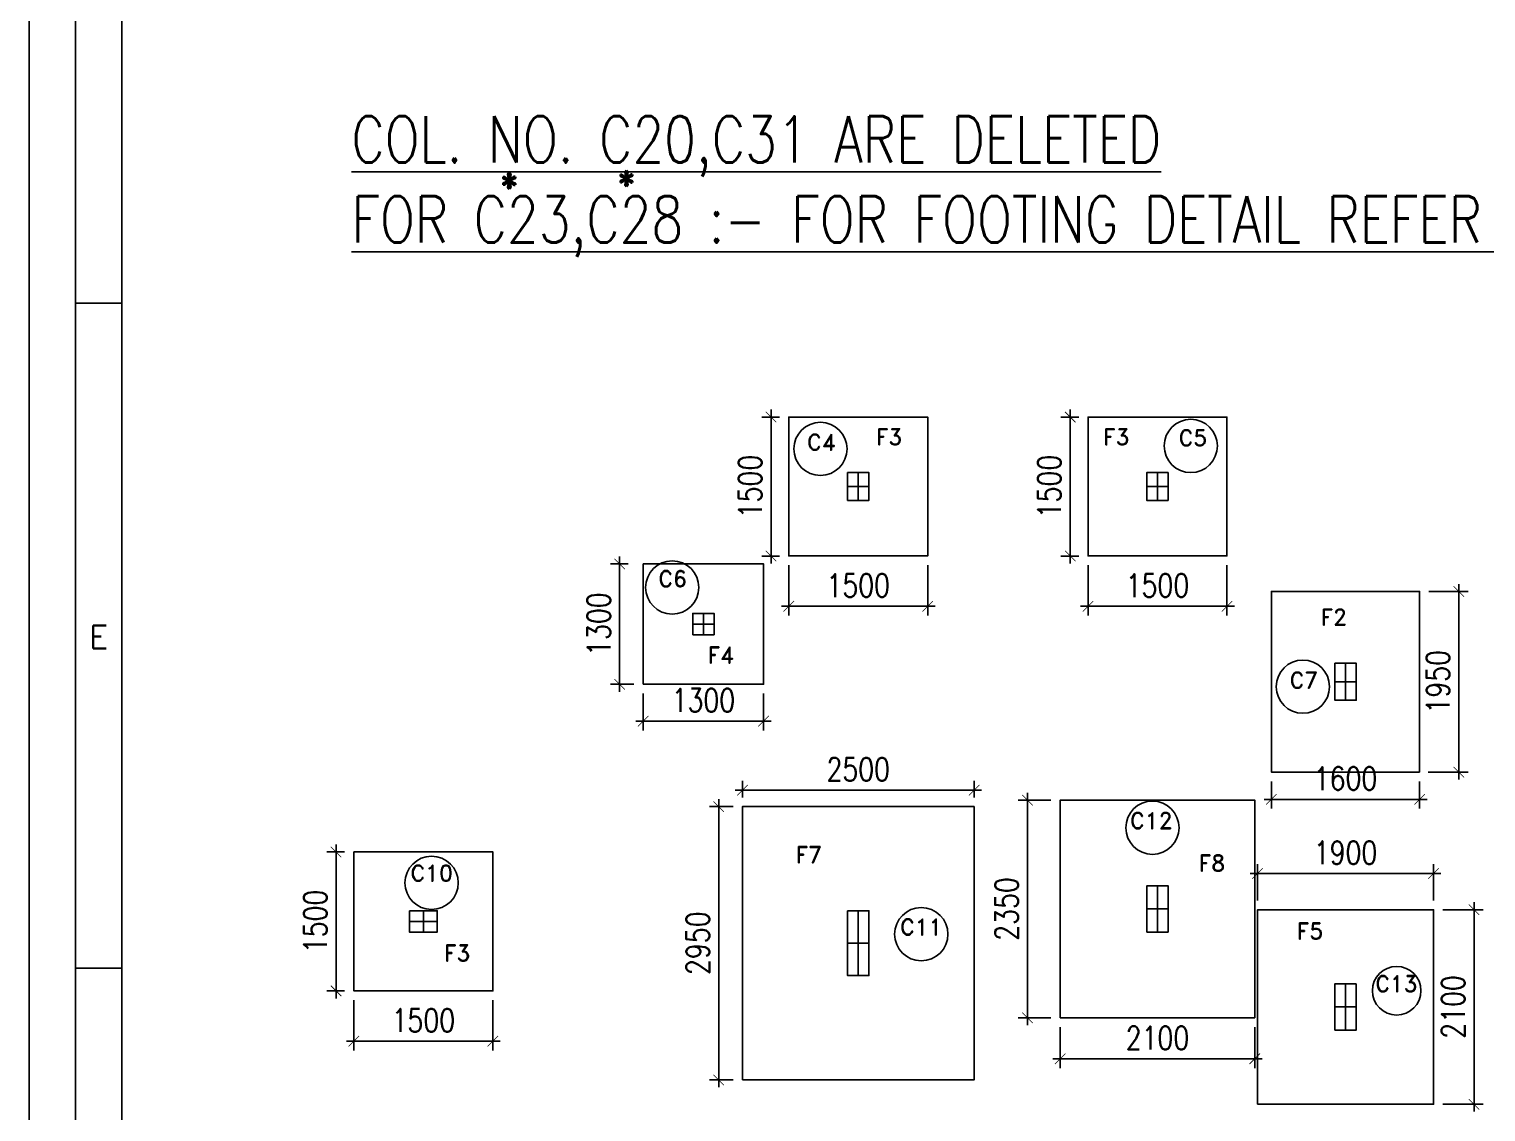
# Model space of a CAD drawing. Extents: x -135417 to 231627, y -456934 to -124458.
# Drawn here: x -59519 to -43793, y -241468 to -229781 of the extents above; entities that cross this region are included whole.
import ezdxf
from ezdxf.enums import TextEntityAlignment as Align

# ---------------------------------------------------------------- set-up
doc = ezdxf.new("R2010")
doc.units = 0
doc.header["$LTSCALE"] = 1000
doc.header["$MEASUREMENT"] = 0
doc.layers.get('0').update_dxf_attribs({"linetype": 'CONTINUOUS'})
doc.layers.get('DEFPOINTS').update_dxf_attribs({"linetype": 'CONTINUOUS'})
for name, color, linetype in [('CENLI', 8, 'CONTINUOUS'), ('CIR', 1, 'CONTINUOUS'), ('CO', 3, 'CONTINUOUS'), ('COL-TEXT', 4, 'CONTINUOUS'), ('DIM', 9, 'CONTINUOUS'), ('ECPL', 5, 'CONTINUOUS'), ('FOOT', 4, 'CONTINUOUS'), ('TEXT', 53, 'CONTINUOUS'), ('TEXT1', 1, 'CONTINUOUS')]:
    doc.layers.add(name, color=color, linetype=linetype)
doc.styles.add('RO', font='romans.shx', dxfattribs={"width": 0.8, "height": 250})
doc.styles.add('ROMAND', font='romand.shx')
doc.styles.add('ROMANS', font='r.shx', dxfattribs={"height": 250})
doc.dimstyles.new('INT25', dxfattribs={"dimscale": 0, "dimtxt": 150, "dimasz": 80, "dimexe": 100, "dimexo": 100, "dimgap": 100, "dimtad": 1, "dimdec": 0, "dimzin": 1, "dimtxsty": 'RO', "dimblk": 'DIMTICK', "dimcen": -100, "dimclrd": 5, "dimclre": 5, "dimclrt": 4, "dimazin": 3, "dimtfac": 1, "dimtdec": 0, "dimtix": 1, "dimtofl": 0, "dimtmove": 0, "dimatfit": 3, "dimtolj": 1, "dimtzin": 0})

# ---------------------------------------------------------------- blocks, each defined once
blk = doc.blocks.new('DIMTICK')
for p, q in [((-1, 0), (1, 0)), ((0, 1), (0, -1))]:
    blk.add_line(p, q)
at = {"color": 2, "const_width": 0.1}
blk.add_lwpolyline([(0.71, 0.71), (-0.71, -0.71)], dxfattribs=at)
blk = doc.blocks.new('*D425')
at = {"color": 5, "linetype": 'BYBLOCK'}
for p, q in [((-44408, -235851), (-43985, -235851)), ((-44085, -237721), (-44085, -235931)), ((-44416, -237801), (-43985, -237801))]:
    blk.add_line(p, q, dxfattribs=at)
at = {"layer": 'DEFPOINTS', "color": 0, "linetype": 'BYBLOCK'}
for p in [(-44508, -235851), (-44085, -235851), (-44516, -237801)]:
    blk.add_point(p, dxfattribs=at)
at = {"color": 5, "linetype": 'BYBLOCK', "xscale": 80, "yscale": 80, "zscale": 80}
for p, rotation in [((-44085, -235851), 90), ((-44085, -237801), 270)]:
    blk.add_blockref('DIMTICK', p, dxfattribs=dict(at, rotation=rotation))
at = {"color": 4, "linetype": 'BYBLOCK', "insert": (-44310, -236826), "char_height": 250, "attachment_point": 5, "rotation": 90, "style": 'RO'}
blk.add_mtext('\\A1;1950', dxfattribs=at)
blk = doc.blocks.new('*D428')
at = {"color": 5, "linetype": 'BYBLOCK'}
for p, q in [((-56113, -238663), (-56305, -238663)), ((-56205, -238743), (-56205, -240083)), ((-56113, -240163), (-56305, -240163))]:
    blk.add_line(p, q, dxfattribs=at)
at = {"layer": 'DEFPOINTS', "color": 0, "linetype": 'BYBLOCK'}
for p in [(-56013, -238663), (-56205, -240163), (-56013, -240163)]:
    blk.add_point(p, dxfattribs=at)
at = {"color": 5, "linetype": 'BYBLOCK', "xscale": 80, "yscale": 80, "zscale": 80}
for p, rotation in [((-56205, -238663), 90), ((-56205, -240163), 270)]:
    blk.add_blockref('DIMTICK', p, dxfattribs=dict(at, rotation=rotation))
at = {"color": 4, "linetype": 'BYBLOCK', "insert": (-56430, -239413), "char_height": 250, "attachment_point": 5, "rotation": 90, "style": 'RO'}
blk.add_mtext('\\A1;1500', dxfattribs=at)
blk = doc.blocks.new('*D430')
at = {"color": 5, "linetype": 'BYBLOCK'}
for p, q in [((-44258, -239286), (-43821, -239286)), ((-43921, -239366), (-43921, -241306)), ((-44258, -241386), (-43821, -241386))]:
    blk.add_line(p, q, dxfattribs=at)
at = {"layer": 'DEFPOINTS', "color": 0, "linetype": 'BYBLOCK'}
for p in [(-44358, -239286), (-44358, -241386), (-43921, -241386)]:
    blk.add_point(p, dxfattribs=at)
at = {"color": 5, "linetype": 'BYBLOCK', "xscale": 80, "yscale": 80, "zscale": 80}
for p, rotation in [((-43921, -239286), 90), ((-43921, -241386), 270)]:
    blk.add_blockref('DIMTICK', p, dxfattribs=dict(at, rotation=rotation))
at = {"color": 4, "linetype": 'BYBLOCK', "insert": (-44146, -240336), "char_height": 250, "attachment_point": 5, "rotation": 90, "style": 'RO'}
blk.add_mtext('\\A1;2100', dxfattribs=at)
blk = doc.blocks.new('*D432')
at = {"color": 5, "linetype": 'BYBLOCK'}
for p, q in [((-48488, -238103), (-48841, -238103)), ((-48741, -238183), (-48741, -240373)), ((-48488, -240453), (-48841, -240453))]:
    blk.add_line(p, q, dxfattribs=at)
at = {"layer": 'DEFPOINTS', "color": 0, "linetype": 'BYBLOCK'}
for p in [(-48388, -238103), (-48741, -240453), (-48388, -240453)]:
    blk.add_point(p, dxfattribs=at)
at = {"color": 5, "linetype": 'BYBLOCK', "xscale": 80, "yscale": 80, "zscale": 80}
for p, rotation in [((-48741, -238103), 90), ((-48741, -240453), 270)]:
    blk.add_blockref('DIMTICK', p, dxfattribs=dict(at, rotation=rotation))
at = {"color": 4, "linetype": 'BYBLOCK', "insert": (-48966, -239278), "char_height": 250, "attachment_point": 5, "rotation": 90, "style": 'RO'}
blk.add_mtext('\\A1;2350', dxfattribs=at)
blk = doc.blocks.new('*D433')
at = {"color": 5, "linetype": 'BYBLOCK'}
for p, q in [((-51918, -238173), (-52175, -238173)), ((-52075, -238253), (-52075, -241043)), ((-51918, -241123), (-52175, -241123))]:
    blk.add_line(p, q, dxfattribs=at)
at = {"layer": 'DEFPOINTS', "color": 0, "linetype": 'BYBLOCK'}
for p in [(-51818, -238173), (-52075, -241123), (-51818, -241123)]:
    blk.add_point(p, dxfattribs=at)
at = {"color": 5, "linetype": 'BYBLOCK', "xscale": 80, "yscale": 80, "zscale": 80}
for p, rotation in [((-52075, -238173), 90), ((-52075, -241123), 270)]:
    blk.add_blockref('DIMTICK', p, dxfattribs=dict(at, rotation=rotation))
at = {"color": 4, "linetype": 'BYBLOCK', "insert": (-52300, -239648), "char_height": 250, "attachment_point": 5, "rotation": 90, "style": 'RO'}
blk.add_mtext('\\A1;2950', dxfattribs=at)
blk = doc.blocks.new('*D434')
at = {"color": 5, "linetype": 'BYBLOCK'}
for p, q in [((-48388, -240553), (-48388, -240995)), ((-46288, -240553), (-46288, -240995)), ((-48308, -240895), (-46368, -240895))]:
    blk.add_line(p, q, dxfattribs=at)
at = {"layer": 'DEFPOINTS', "color": 0, "linetype": 'BYBLOCK'}
for p in [(-48388, -240453), (-46288, -240453), (-46288, -240895)]:
    blk.add_point(p, dxfattribs=at)
at = {"color": 5, "linetype": 'BYBLOCK', "xscale": 80, "yscale": 80, "zscale": 80, "rotation": 180}
blk.add_blockref('DIMTICK', (-48388, -240895), dxfattribs=at)
at = {"color": 5, "linetype": 'BYBLOCK', "xscale": 80, "yscale": 80, "zscale": 80}
blk.add_blockref('DIMTICK', (-46288, -240895), dxfattribs=at)
at = {"color": 4, "linetype": 'BYBLOCK', "insert": (-47338, -240670), "char_height": 250, "attachment_point": 5, "style": 'RO'}
blk.add_mtext('\\A1;2100', dxfattribs=at)
blk = doc.blocks.new('*D435')
at = {"color": 5, "linetype": 'BYBLOCK'}
for p, q in [((-56013, -240263), (-56013, -240806)), ((-54513, -240263), (-54513, -240806)), ((-55933, -240706), (-54593, -240706))]:
    blk.add_line(p, q, dxfattribs=at)
at = {"layer": 'DEFPOINTS', "color": 0, "linetype": 'BYBLOCK'}
for p in [(-56013, -240163), (-54513, -240163), (-54513, -240706)]:
    blk.add_point(p, dxfattribs=at)
at = {"color": 5, "linetype": 'BYBLOCK', "xscale": 80, "yscale": 80, "zscale": 80, "rotation": 180}
blk.add_blockref('DIMTICK', (-56013, -240706), dxfattribs=at)
at = {"color": 5, "linetype": 'BYBLOCK', "xscale": 80, "yscale": 80, "zscale": 80}
blk.add_blockref('DIMTICK', (-54513, -240706), dxfattribs=at)
at = {"color": 4, "linetype": 'BYBLOCK', "insert": (-55263, -240481), "char_height": 250, "attachment_point": 5, "style": 'RO'}
blk.add_mtext('\\A1;1500', dxfattribs=at)
blk = doc.blocks.new('*D438')
at = {"color": 5, "linetype": 'BYBLOCK'}
for p, q in [((-46258, -239186), (-46258, -238795)), ((-44358, -239186), (-44358, -238795)), ((-44438, -238895), (-46178, -238895))]:
    blk.add_line(p, q, dxfattribs=at)
at = {"layer": 'DEFPOINTS', "color": 0, "linetype": 'BYBLOCK'}
for p in [(-46258, -238895), (-46258, -239286), (-44358, -239286)]:
    blk.add_point(p, dxfattribs=at)
at = {"color": 5, "linetype": 'BYBLOCK', "xscale": 80, "yscale": 80, "zscale": 80, "rotation": 180}
blk.add_blockref('DIMTICK', (-46258, -238895), dxfattribs=at)
at = {"color": 5, "linetype": 'BYBLOCK', "xscale": 80, "yscale": 80, "zscale": 80}
blk.add_blockref('DIMTICK', (-44358, -238895), dxfattribs=at)
at = {"color": 4, "linetype": 'BYBLOCK', "insert": (-45308, -238670), "char_height": 250, "attachment_point": 5, "style": 'RO'}
blk.add_mtext('\\A1;1900', dxfattribs=at)
blk = doc.blocks.new('*D439')
at = {"color": 5, "linetype": 'BYBLOCK'}
for p, q in [((-51818, -238073), (-51818, -237896)), ((-49318, -238073), (-49318, -237896)), ((-51738, -237996), (-49398, -237996))]:
    blk.add_line(p, q, dxfattribs=at)
at = {"layer": 'DEFPOINTS', "color": 0, "linetype": 'BYBLOCK'}
for p in [(-49318, -237996), (-51818, -238173), (-49318, -238173)]:
    blk.add_point(p, dxfattribs=at)
at = {"color": 5, "linetype": 'BYBLOCK', "xscale": 80, "yscale": 80, "zscale": 80, "rotation": 180}
blk.add_blockref('DIMTICK', (-51818, -237996), dxfattribs=at)
at = {"color": 5, "linetype": 'BYBLOCK', "xscale": 80, "yscale": 80, "zscale": 80}
blk.add_blockref('DIMTICK', (-49318, -237996), dxfattribs=at)
at = {"color": 4, "linetype": 'BYBLOCK', "insert": (-50568, -237771), "char_height": 250, "attachment_point": 5, "style": 'RO'}
blk.add_mtext('\\A1;2500', dxfattribs=at)
blk = doc.blocks.new('*D440')
at = {"color": 5, "linetype": 'BYBLOCK'}
for p, q in [((-46108, -237901), (-46108, -238195)), ((-44508, -237901), (-44508, -238195)), ((-46028, -238095), (-44588, -238095))]:
    blk.add_line(p, q, dxfattribs=at)
at = {"layer": 'DEFPOINTS', "color": 0, "linetype": 'BYBLOCK'}
for p in [(-46108, -237801), (-44508, -237801), (-44508, -238095)]:
    blk.add_point(p, dxfattribs=at)
at = {"color": 5, "linetype": 'BYBLOCK', "xscale": 80, "yscale": 80, "zscale": 80, "rotation": 180}
blk.add_blockref('DIMTICK', (-46108, -238095), dxfattribs=at)
at = {"color": 5, "linetype": 'BYBLOCK', "xscale": 80, "yscale": 80, "zscale": 80}
blk.add_blockref('DIMTICK', (-44508, -238095), dxfattribs=at)
at = {"color": 4, "linetype": 'BYBLOCK', "insert": (-45308, -237870), "char_height": 250, "attachment_point": 5, "style": 'RO'}
blk.add_mtext('\\A1;1600', dxfattribs=at)
blk = doc.blocks.new('*D443')
at = {"color": 5, "linetype": 'BYBLOCK'}
for p, q in [((-48188, -233968), (-48380, -233968)), ((-48280, -234048), (-48280, -235388)), ((-48188, -235468), (-48380, -235468))]:
    blk.add_line(p, q, dxfattribs=at)
at = {"layer": 'DEFPOINTS', "color": 0, "linetype": 'BYBLOCK'}
for p in [(-48088, -233968), (-48280, -235468), (-48088, -235468)]:
    blk.add_point(p, dxfattribs=at)
at = {"color": 5, "linetype": 'BYBLOCK', "xscale": 80, "yscale": 80, "zscale": 80}
for p, rotation in [((-48280, -233968), 90), ((-48280, -235468), 270)]:
    blk.add_blockref('DIMTICK', p, dxfattribs=dict(at, rotation=rotation))
at = {"color": 4, "linetype": 'BYBLOCK', "insert": (-48505, -234718), "char_height": 250, "attachment_point": 5, "rotation": 90, "style": 'RO'}
blk.add_mtext('\\A1;1500', dxfattribs=at)
blk = doc.blocks.new('*D447')
at = {"color": 5, "linetype": 'BYBLOCK'}
for p, q in [((-51418, -233968), (-51610, -233968)), ((-51510, -234048), (-51510, -235388)), ((-51418, -235468), (-51610, -235468))]:
    blk.add_line(p, q, dxfattribs=at)
at = {"layer": 'DEFPOINTS', "color": 0, "linetype": 'BYBLOCK'}
for p in [(-51318, -233968), (-51510, -235468), (-51318, -235468)]:
    blk.add_point(p, dxfattribs=at)
at = {"color": 5, "linetype": 'BYBLOCK', "xscale": 80, "yscale": 80, "zscale": 80}
for p, rotation in [((-51510, -233968), 90), ((-51510, -235468), 270)]:
    blk.add_blockref('DIMTICK', p, dxfattribs=dict(at, rotation=rotation))
at = {"color": 4, "linetype": 'BYBLOCK', "insert": (-51735, -234718), "char_height": 250, "attachment_point": 5, "rotation": 90, "style": 'RO'}
blk.add_mtext('\\A1;1500', dxfattribs=at)
blk = doc.blocks.new('*D449')
at = {"color": 5, "linetype": 'BYBLOCK'}
for p, q in [((-52890, -236953), (-52890, -237350)), ((-51590, -236953), (-51590, -237350)), ((-52810, -237250), (-51670, -237250))]:
    blk.add_line(p, q, dxfattribs=at)
at = {"layer": 'DEFPOINTS', "color": 0, "linetype": 'BYBLOCK'}
for p in [(-52890, -236853), (-51590, -236853), (-51590, -237250)]:
    blk.add_point(p, dxfattribs=at)
at = {"color": 5, "linetype": 'BYBLOCK', "xscale": 80, "yscale": 80, "zscale": 80, "rotation": 180}
blk.add_blockref('DIMTICK', (-52890, -237250), dxfattribs=at)
at = {"color": 5, "linetype": 'BYBLOCK', "xscale": 80, "yscale": 80, "zscale": 80}
blk.add_blockref('DIMTICK', (-51590, -237250), dxfattribs=at)
at = {"color": 4, "linetype": 'BYBLOCK', "insert": (-52240, -237025), "char_height": 250, "attachment_point": 5, "style": 'RO'}
blk.add_mtext('\\A1;1300', dxfattribs=at)
blk = doc.blocks.new('*D450')
at = {"color": 5, "linetype": 'BYBLOCK'}
for p, q in [((-51318, -235568), (-51318, -236111)), ((-49818, -235568), (-49818, -236111)), ((-51238, -236011), (-49898, -236011))]:
    blk.add_line(p, q, dxfattribs=at)
at = {"layer": 'DEFPOINTS', "color": 0, "linetype": 'BYBLOCK'}
for p in [(-51318, -235468), (-49818, -235468), (-49818, -236011)]:
    blk.add_point(p, dxfattribs=at)
at = {"color": 5, "linetype": 'BYBLOCK', "xscale": 80, "yscale": 80, "zscale": 80, "rotation": 180}
blk.add_blockref('DIMTICK', (-51318, -236011), dxfattribs=at)
at = {"color": 5, "linetype": 'BYBLOCK', "xscale": 80, "yscale": 80, "zscale": 80}
blk.add_blockref('DIMTICK', (-49818, -236011), dxfattribs=at)
at = {"color": 4, "linetype": 'BYBLOCK', "insert": (-50568, -235786), "char_height": 250, "attachment_point": 5, "style": 'RO'}
blk.add_mtext('\\A1;1500', dxfattribs=at)
blk = doc.blocks.new('*D451')
at = {"color": 5, "linetype": 'BYBLOCK'}
for p, q in [((-53052, -235553), (-53244, -235553)), ((-53144, -235633), (-53144, -236773)), ((-52990, -236853), (-53244, -236853))]:
    blk.add_line(p, q, dxfattribs=at)
at = {"layer": 'DEFPOINTS', "color": 0, "linetype": 'BYBLOCK'}
for p in [(-52952, -235553), (-53144, -236853), (-52890, -236853)]:
    blk.add_point(p, dxfattribs=at)
at = {"color": 5, "linetype": 'BYBLOCK', "xscale": 80, "yscale": 80, "zscale": 80}
for p, rotation in [((-53144, -235553), 90), ((-53144, -236853), 270)]:
    blk.add_blockref('DIMTICK', p, dxfattribs=dict(at, rotation=rotation))
at = {"color": 4, "linetype": 'BYBLOCK', "insert": (-53369, -236203), "char_height": 250, "attachment_point": 5, "rotation": 90, "style": 'RO'}
blk.add_mtext('\\A1;1300', dxfattribs=at)
blk = doc.blocks.new('*D452')
at = {"color": 5, "linetype": 'BYBLOCK'}
for p, q in [((-48088, -235568), (-48088, -236111)), ((-46588, -235568), (-46588, -236111)), ((-48008, -236011), (-46668, -236011))]:
    blk.add_line(p, q, dxfattribs=at)
at = {"layer": 'DEFPOINTS', "color": 0, "linetype": 'BYBLOCK'}
for p in [(-48088, -235468), (-46588, -235468), (-46588, -236011)]:
    blk.add_point(p, dxfattribs=at)
at = {"color": 5, "linetype": 'BYBLOCK', "xscale": 80, "yscale": 80, "zscale": 80, "rotation": 180}
blk.add_blockref('DIMTICK', (-48088, -236011), dxfattribs=at)
at = {"color": 5, "linetype": 'BYBLOCK', "xscale": 80, "yscale": 80, "zscale": 80}
blk.add_blockref('DIMTICK', (-46588, -236011), dxfattribs=at)
at = {"color": 4, "linetype": 'BYBLOCK', "insert": (-47338, -235786), "char_height": 250, "attachment_point": 5, "style": 'RO'}
blk.add_mtext('\\A1;1500', dxfattribs=at)

msp = doc.modelspace()

# ---------------------------------------------------------------- linework, layer by layer
at = {"flags": 128}
msp.add_lwpolyline([(-59518.7969, -269635.7255), (24628.7924, -269635.7255), (24628.7924, -210202.1131), (-59518.7969, -210202.1131)], close=True, dxfattribs=at)
at = {"layer": 'CENLI'}
for p, q in [((-50567.9818, -234567.7852), (-50567.9818, -234867.7852)), ((-47337.9818, -234567.7852), (-47337.9818, -234867.7852)), ((-50682.9818, -234717.7852), (-50452.9818, -234717.7852)), ((-47222.9818, -234717.7852), (-47452.9818, -234717.7852)), ((-52239.9818, -236087.7852), (-52239.9818, -236317.7852)), ((-52124.9818, -236202.7852), (-52354.9818, -236202.7852)), ((-45307.7299, -236625.7196), (-45307.7299, -237025.7259)), ((-45422.723, -236825.7227), (-45192.7369, -236825.7227)), ((-47337.7963, -239027.5706), (-47337.7963, -239527.5643)), ((-55262.9818, -239297.7852), (-55262.9818, -239527.7852)), ((-50567.9818, -239647.7852), (-50567.9818, -239297.7852)), ((-47452.8032, -239277.5675), (-47222.7894, -239277.5675)), ((-55112.9818, -239412.7852), (-55412.9818, -239412.7852)), ((-50682.9818, -239647.7852), (-50452.9818, -239647.7852)), ((-50567.9818, -239647.7852), (-50567.9818, -239997.7852)), ((-45307.8255, -240085.7195), (-45307.8255, -240585.7195)), ((-45307.8255, -240335.7195), (-45422.8256, -240335.7164)), ((-45307.8255, -240335.7195), (-45192.8184, -240335.7195))]:
    msp.add_line(p, q, dxfattribs=at)
at = {"layer": 'CIR'}
for centre, radius in [((-46978.5334, -234279.7843), 287.5), ((-50976.5017, -234311.7728), 287.5), ((-52576.5246, -235807.7664), 287.5), ((-45768.2718, -236878.469), 287.5), ((-47392.4672, -238401.0123), 287.5), ((-55174.0437, -238996.3131), 287.5), ((-49888.1268, -239550.4928), 287.5), ((-44756.1645, -240161.1007), 262.2765)]:
    msp.add_circle(centre, radius, dxfattribs=at)
at = {"layer": 'CO'}
for points in [[(-50682.9818, -234567.7852), (-50452.9818, -234567.7852), (-50452.9818, -234867.7852), (-50682.9818, -234867.7852)], [(-47222.9818, -234567.7852), (-47452.9818, -234567.7852), (-47452.9818, -234867.7852), (-47222.9818, -234867.7852)], [(-52354.9818, -236317.7852), (-52124.9818, -236317.7852), (-52124.9818, -236087.7852), (-52354.9818, -236087.7852)], [(-45422.723, -236625.7196), (-45192.7369, -236625.7196), (-45192.7369, -237025.7259), (-45422.723, -237025.7259)], [(-47452.8032, -239527.5643), (-47222.7894, -239527.5643), (-47222.7894, -239027.5706), (-47452.8032, -239027.5706)], [(-55412.9818, -239297.7852), (-55112.9818, -239297.7852), (-55112.9818, -239527.7852), (-55412.9818, -239527.7852)], [(-50682.9818, -239297.7852), (-50452.9818, -239297.7852), (-50452.9818, -239997.7852), (-50682.9818, -239997.7852)], [(-45192.8184, -240085.7195), (-45422.8325, -240085.7195), (-45422.8325, -240585.7195), (-45192.8184, -240585.7195)]]:
    msp.add_lwpolyline(points, close=True, dxfattribs=at)
at = {"layer": 'ECPL'}
for p, q in [((-59018.514, -232739.8592), (-58518.231, -232739.8592)), ((-59018.514, -239918.9193), (-58518.231, -239918.9193))]:
    msp.add_line(p, q, dxfattribs=at)
at = {"layer": 'ECPL', "color": 1}
for points in [[(-59018.514, -269135.4426), (24128.5095, -269135.4426), (24128.5095, -210702.396), (-59018.514, -210702.396)], [(-58518.231, -268635.1597), (23628.2266, -268635.1597), (23628.2266, -211202.6789), (-58518.231, -211202.6789)]]:
    msp.add_lwpolyline(points, close=True, dxfattribs=at)
at = {"layer": 'FOOT'}
for points in [[(-51317.9818, -235467.7852), (-49817.9818, -235467.7852), (-49817.9818, -233967.7852), (-51317.9818, -233967.7852)], [(-49817.9818, -235467.7852), (-51317.9818, -235467.7852), (-51317.9818, -233967.7852), (-49817.9818, -233967.7852)], [(-46587.9818, -235467.7852), (-48087.9818, -235467.7852), (-48087.9818, -233967.7852), (-46587.9818, -233967.7852)], [(-48087.9818, -235467.7852), (-46587.9818, -235467.7852), (-46587.9818, -233967.7852), (-48087.9818, -233967.7852)], [(-52889.9818, -236852.7852), (-51589.9818, -236852.7852), (-51589.9818, -235552.7852), (-52889.9818, -235552.7852)], [(-44507.7299, -237800.7227), (-44507.7299, -235850.7227), (-46107.7299, -235850.7227), (-46107.7299, -237800.7227)], [(-51817.9818, -241122.7852), (-49317.9818, -241122.7852), (-49317.9818, -238172.7852), (-51817.9818, -238172.7852)], [(-48387.7963, -240452.5675), (-46287.7963, -240452.5675), (-46287.7963, -238102.5675), (-48387.7963, -238102.5675)], [(-56012.9818, -240162.7852), (-54512.9818, -240162.7852), (-54512.9818, -238662.7852), (-56012.9818, -238662.7852)], [(-54512.9818, -240162.7852), (-56012.9818, -240162.7852), (-56012.9818, -238662.7852), (-54512.9818, -238662.7852)], [(-46257.8255, -241385.7195), (-44357.8255, -241385.7195), (-44357.8255, -239285.7195), (-46257.8255, -239285.7195)]]:
    msp.add_lwpolyline(points, close=True, dxfattribs=at)

# ---------------------------------------------------------------- texts
at = {"layer": 'COL-TEXT', "style": 'ROMAND'}
for s, p in [('C4', (-50966.1754, -234326.5126)), ('F3', (-50234.0549, -234269.3611)), ('F3', (-47782.2006, -234269.3611)), ('C5', (-46955.489, -234279.4703)), ('C6', (-52571.9427, -235800.594)), ('F2', (-45434.3761, -236215.7033)), ('F4', (-52052.5385, -236624.6033)), ('C7', (-45756.4732, -236895.3346)), ('C12', (-47404.5002, -238411.9507)), ('F7', (-51100.7562, -238779.6654)), ('F8', (-46750.1103, -238870.055)), ('C10', (-55172.544, -238979.0169)), ('C11', (-49886.9912, -239560.1036)), ('F5', (-45691.4978, -239603.9078)), ('F3', (-54897.3826, -239841.2461)), ('C13', (-44758.2522, -240172.554))]:
    msp.add_text(s, height=175, dxfattribs=at).set_placement(p, align=Align.CENTER)
at = {"layer": 'ECPL', "style": 'ROMANS'}
msp.add_text('E', height=250.1415, dxfattribs=at).set_placement((-58768.3725, -236341.8963), align=Align.MIDDLE)
at = {"layer": 'TEXT', "linetype": 'CONTINUOUS', "style": 'ROMANS', "width": 0.8}
for s, p in [('%%UCOL. NO. C20,C31 ARE DELETED', (-56040.4434, -231220.458)), ('%%UFOR C23,C28 :- FOR FOOTING DETAIL REFER SECTION 1-1', (-56040.4434, -232085.2129))]:
    msp.add_text(s, height=500, dxfattribs=at).set_placement(p)
at = {"layer": 'TEXT1', "style": 'ROMAND'}
for p in [(-53072.2633, -231456.6242), (-54336.462, -231482.3032)]:
    msp.add_text('*', height=300, dxfattribs=at).set_placement(p, align=Align.MIDDLE)

# ---------------------------------------------------------------- dimensions: what is measured, and where the dimension line sits
at = {"layer": 'DIM'}
for base, p1, p2, angle, picture, middle in [((-51510.4298, -235467.7852), (-51317.9818, -233967.7852), (-51317.9818, -235467.7852), 90, '*D447', (-51735.4298, -234717.7852)), ((-48280.4298, -235467.7852), (-48087.9818, -233967.7852), (-48087.9818, -235467.7852), 90, '*D443', (-48505.4298, -234717.7852)), ((-53144.2992, -236852.7852), (-52951.8511, -235552.7852), (-52889.9818, -236852.7852), 90, '*D451', (-53369.2992, -236202.7852)), ((-44085.1317, -235850.7227), (-44515.9504, -237800.7227), (-44507.7299, -235850.7227), 90, '*D425', (-44310.1317, -236825.7227)), ((-44507.7299, -238094.8659), (-46107.7299, -237800.7227), (-44507.7299, -237800.7227), 180, '*D440', (-45307.7299, -237869.8659)), ((-48740.6848, -240452.5675), (-48387.7963, -238102.5675), (-48387.7963, -240452.5675), 90, '*D432', (-48965.6848, -239277.5675)), ((-52075.2799, -241122.7852), (-51817.9818, -238172.7852), (-51817.9818, -241122.7852), 90, '*D433', (-52300.2799, -239647.7852)), ((-56205.4298, -240162.7852), (-56012.9818, -238662.7852), (-56012.9818, -240162.7852), 90, '*D428', (-56430.4298, -239412.7852)), ((-43920.5915, -241385.7195), (-44357.8255, -239285.7195), (-44357.8255, -241385.7195), 90, '*D430', (-44145.5915, -240335.7195))]:
    dim = msp.add_linear_dim(base=base, p1=p1, p2=p2, angle=angle, dimstyle='INT25', dxfattribs=at)
    dim.commit()
    dim.dimension.update_dxf_attribs({"geometry": picture, "text_midpoint": middle})
for base, p1, p2, picture, middle in [((-49817.9818, -236011.0396), (-51317.9818, -235467.7852), (-49817.9818, -235467.7852), '*D450', (-50567.9818, -235786.0396)), ((-46587.9818, -236011.0396), (-48087.9818, -235467.7852), (-46587.9818, -235467.7852), '*D452', (-47337.9818, -235786.0396)), ((-51589.9818, -237250.335), (-52889.9818, -236852.7852), (-51589.9818, -236852.7852), '*D449', (-52239.9818, -237025.335)), ((-49317.9818, -237995.8108), (-51817.9818, -238172.7852), (-49317.9818, -238172.7852), '*D439', (-50567.9818, -237770.8108)), ((-46257.8255, -238894.5791), (-44357.8255, -239285.7195), (-46257.8255, -239285.7195), '*D438', (-45307.8255, -238669.5791)), ((-54512.9818, -240706.0396), (-56012.9818, -240162.7852), (-54512.9818, -240162.7852), '*D435', (-55262.9818, -240481.0396)), ((-46287.7963, -240895.4726), (-48387.7963, -240452.5675), (-46287.7963, -240452.5675), '*D434', (-47337.7963, -240670.4726))]:
    dim = msp.add_linear_dim(base=base, p1=p1, p2=p2, dimstyle='INT25', dxfattribs=at)
    dim.commit()
    dim.dimension.update_dxf_attribs({"geometry": picture, "text_midpoint": middle})

doc.saveas('drawing.dxf')
